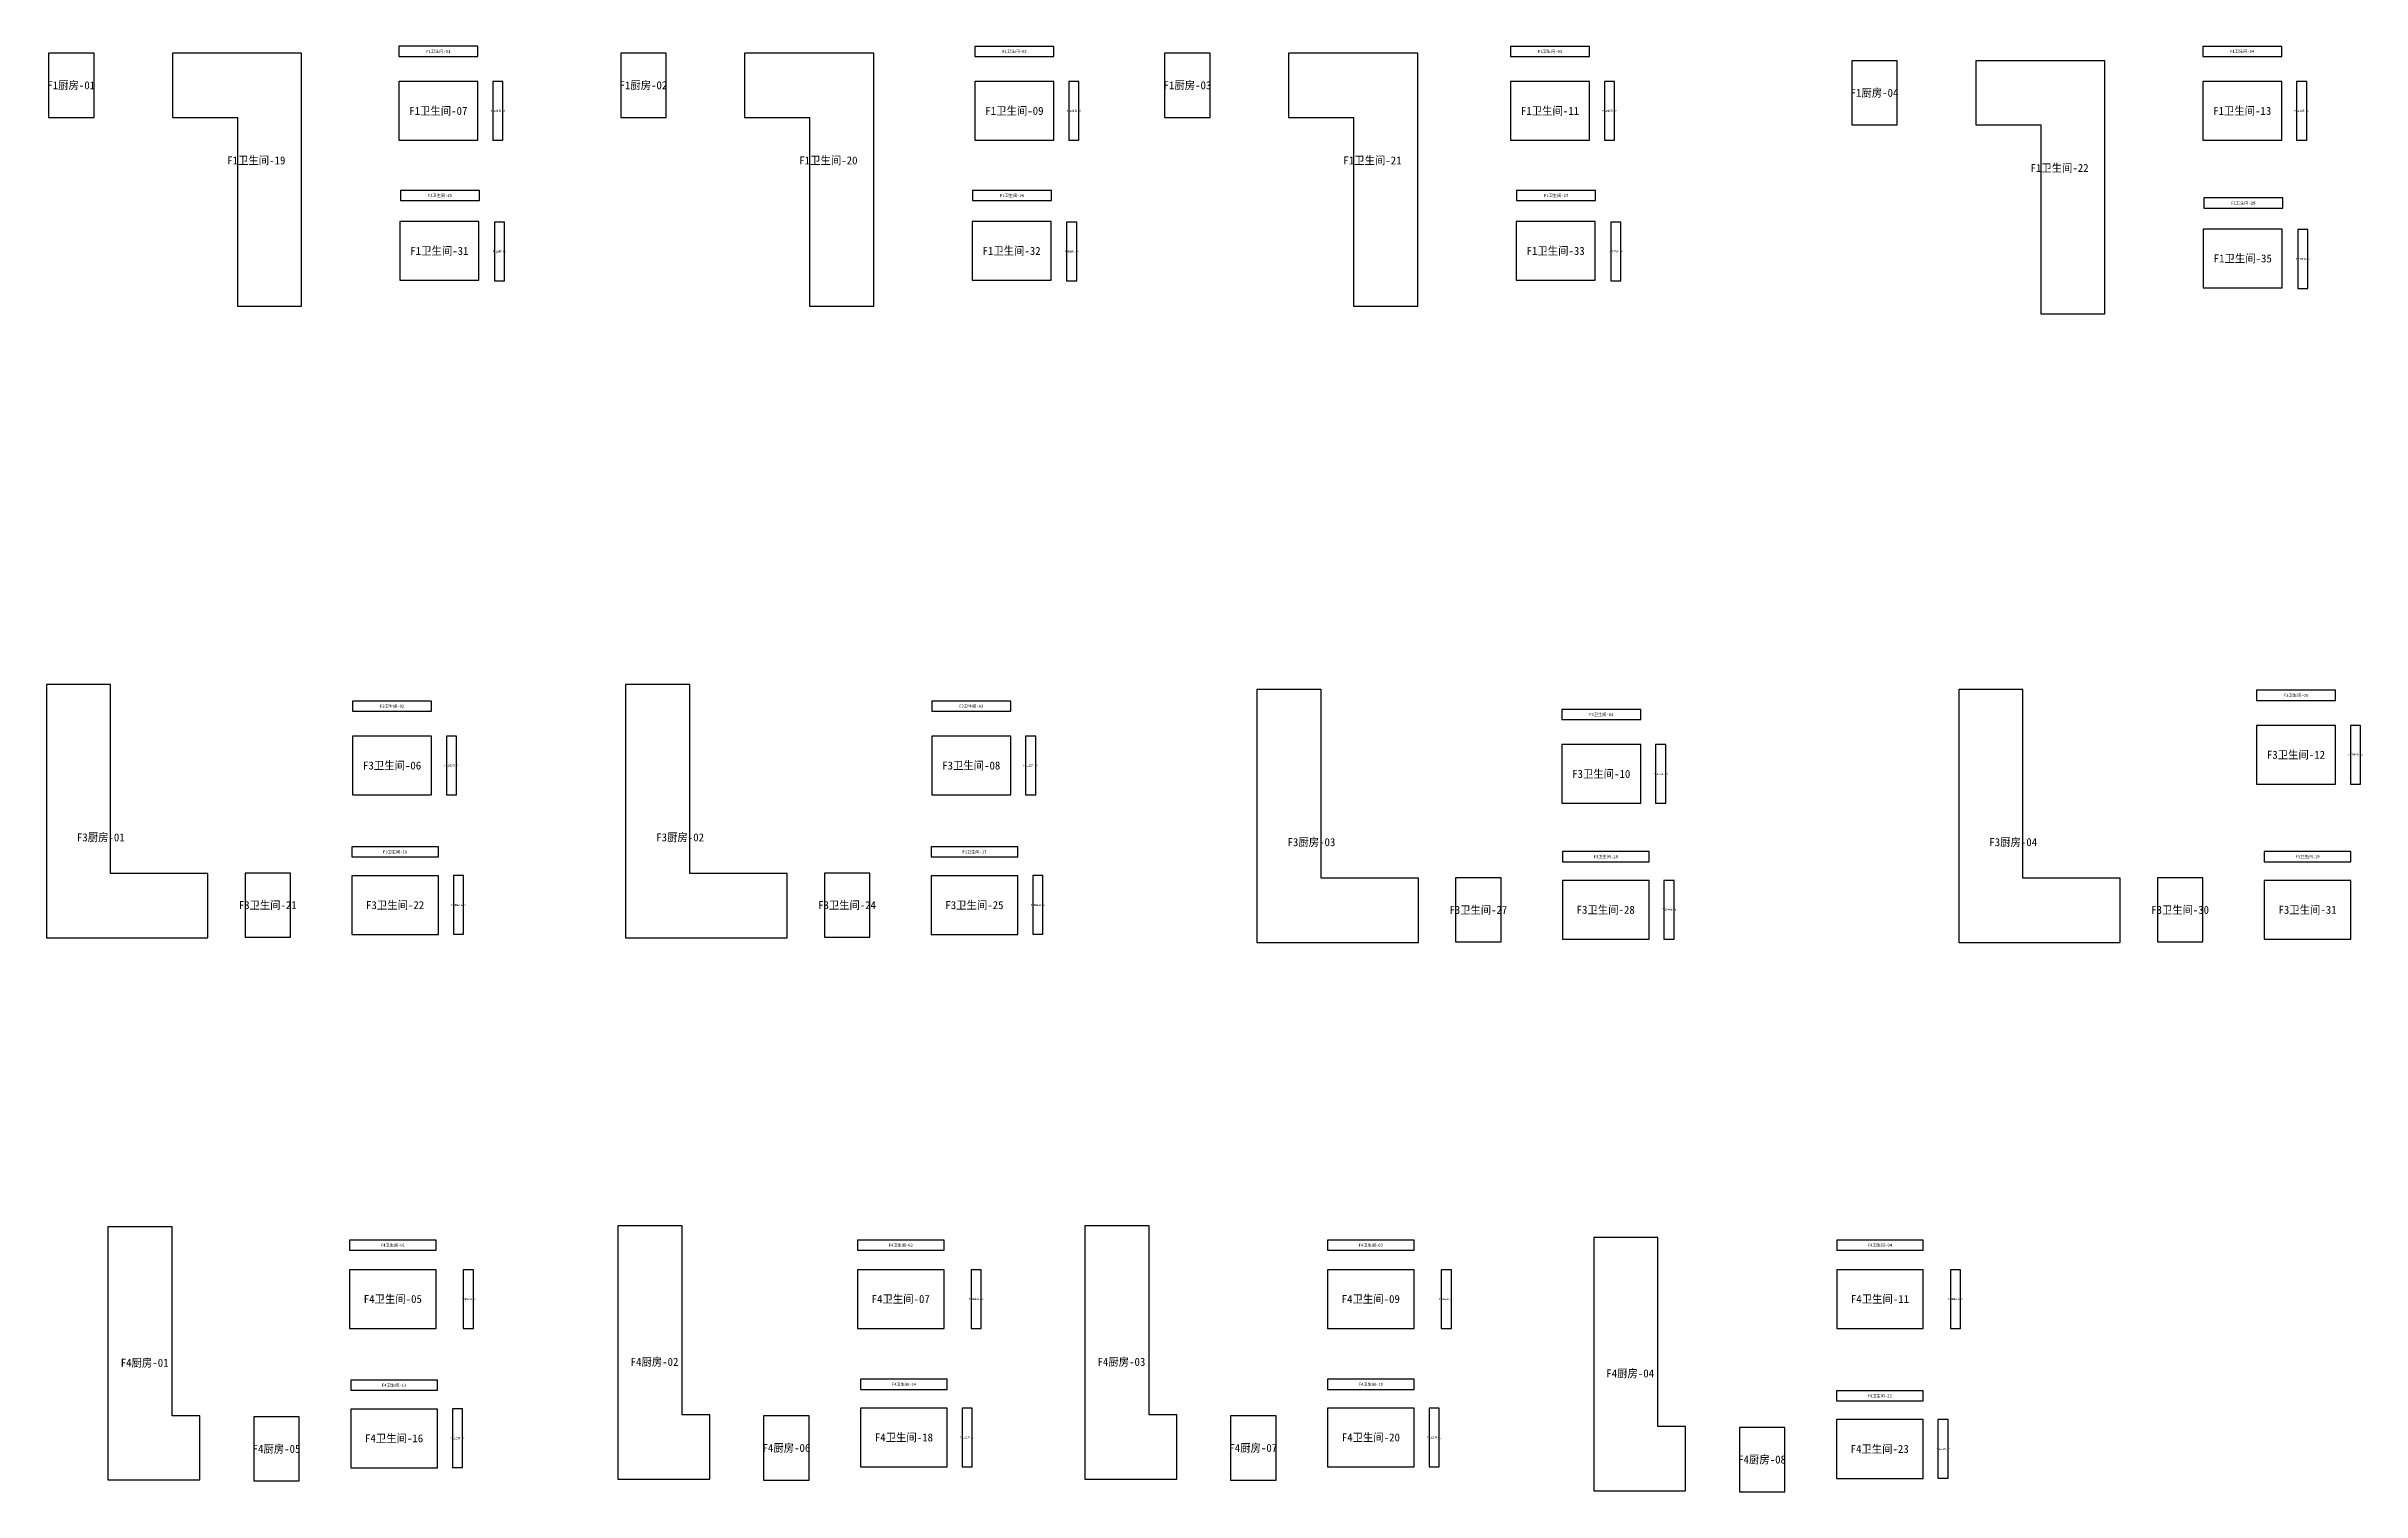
# Model space of a CAD drawing. Header units: inches. Extents: x 44145 to 132907, y -98283 to 21892.
# Drawn here: x 44457 to 67706, y -98283 to -83777 of the extents above; entities that cross this region are included whole.
import ezdxf
from ezdxf.enums import TextEntityAlignment as Align

# ---------------------------------------------------------------- set-up
doc = ezdxf.new("R2010")
doc.units = ezdxf.units.IN
doc.layers.add('NUMBERS', color=7, linetype='Continuous')
doc.layers.add('OUTER', color=7, linetype='Continuous')

msp = doc.modelspace()

# ---------------------------------------------------------------- linework, layer by layer
at = {"layer": 'OUTER'}
for points in [[(44478, -84490), (44936, -84490), (44936, -83846), (44478, -83846), (44478, -84490)], [(47020, -84490), (47020, -83846), (45723, -83846), (45723, -84490), (46375, -84490), (46375, -86386), (47020, -86386), (47020, -83846)], [(47996, -83879), (48790, -83879), (48790, -83777), (47996, -83777), (47996, -83879)], [(50224, -84490), (50681, -84490), (50681, -83846), (50224, -83846), (50224, -84490)], [(52765, -84490), (52765, -83846), (51468, -83846), (51468, -84490), (52121, -84490), (52121, -86386), (52765, -86386), (52765, -83846)], [(53781, -83879), (54575, -83879), (54575, -83778), (53781, -83778), (53781, -83879)], [(55686, -84490), (56144, -84490), (56144, -83846), (55686, -83846), (55686, -84490)], [(58228, -84490), (58228, -83846), (56931, -83846), (56931, -84490), (57583, -84490), (57583, -86386), (58228, -86386), (58228, -83846)], [(59159, -83879), (59953, -83879), (59953, -83778), (59159, -83778), (59159, -83879)], [(62586, -84566), (63043, -84566), (63043, -83922), (62586, -83922), (62586, -84566)], [(65127, -84566), (65127, -83922), (63830, -83922), (63830, -84566), (64483, -84566), (64483, -86462), (65127, -86462), (65127, -83922)], [(66110, -83879), (66903, -83879), (66903, -83778), (66110, -83778), (66110, -83879)], [(47996, -84719), (48790, -84719), (48790, -84130), (47996, -84130), (47996, -84719)], [(48939, -84719), (49041, -84719), (49041, -84130), (48939, -84130), (48939, -84719)], [(53781, -84719), (54575, -84719), (54575, -84130), (53781, -84130), (53781, -84719)], [(54724, -84719), (54825, -84719), (54825, -84130), (54724, -84130), (54724, -84719)], [(59159, -84719), (59953, -84719), (59953, -84130), (59159, -84130), (59159, -84719)], [(60102, -84719), (60204, -84719), (60204, -84130), (60102, -84130), (60102, -84719)], [(66110, -84719), (66903, -84719), (66903, -84130), (66110, -84130), (66110, -84719)], [(67052, -84719), (67154, -84719), (67154, -84130), (67052, -84130), (67052, -84719)], [(48012, -85324), (48806, -85324), (48806, -85223), (48012, -85223), (48012, -85324)], [(53758, -85324), (54551, -85324), (54551, -85223), (53758, -85223), (53758, -85324)], [(59220, -85324), (60014, -85324), (60014, -85223), (59220, -85223), (59220, -85324)], [(66120, -85401), (66913, -85401), (66913, -85299), (66120, -85299), (66120, -85401)], [(48007, -86124), (48801, -86124), (48801, -85535), (48007, -85535), (48007, -86124)], [(48957, -86130), (49058, -86130), (49058, -85541), (48957, -85541), (48957, -86130)], [(53752, -86124), (54546, -86124), (54546, -85535), (53752, -85535), (53752, -86124)], [(54702, -86130), (54803, -86130), (54803, -85541), (54702, -85541), (54702, -86130)], [(59215, -86124), (60009, -86124), (60009, -85535), (59215, -85535), (59215, -86124)], [(60165, -86130), (60266, -86130), (60266, -85541), (60165, -85541), (60165, -86130)], [(66115, -86201), (66908, -86201), (66908, -85612), (66115, -85612), (66115, -86201)], [(67064, -86206), (67166, -86206), (67166, -85617), (67064, -85617), (67064, -86206)], [(44457, -92078), (44457, -92723), (46077, -92723), (46077, -92078), (45101, -92078), (45101, -90183), (44457, -90183), (44457, -92723)], [(50274, -92078), (50274, -92723), (51895, -92723), (51895, -92078), (50918, -92078), (50918, -90183), (50274, -90183), (50274, -92723)], [(47532, -90450), (48326, -90450), (48326, -90348), (47532, -90348), (47532, -90450)], [(53347, -90450), (54140, -90450), (54140, -90348), (53347, -90348), (53347, -90450)], [(56613, -92126), (56613, -92771), (58234, -92771), (58234, -92126), (57257, -92126), (57257, -90231), (56613, -90231), (56613, -92771)], [(59673, -90533), (60467, -90533), (60467, -90432), (59673, -90432), (59673, -90533)], [(63660, -92126), (63660, -92771), (65280, -92771), (65280, -92126), (64304, -92126), (64304, -90231), (63660, -90231), (63660, -92771)], [(66649, -90341), (67443, -90341), (67443, -90239), (66649, -90239), (66649, -90341)], [(66649, -91181), (67443, -91181), (67443, -90592), (66649, -90592), (66649, -91181)], [(67592, -91181), (67694, -91181), (67694, -90592), (67592, -90592), (67592, -91181)], [(47532, -91290), (48326, -91290), (48326, -90701), (47532, -90701), (47532, -91290)], [(48475, -91290), (48576, -91290), (48576, -90701), (48475, -90701), (48475, -91290)], [(53347, -91290), (54140, -91290), (54140, -90701), (53347, -90701), (53347, -91290)], [(54289, -91290), (54391, -91290), (54391, -90701), (54289, -90701), (54289, -91290)], [(59673, -91374), (60467, -91374), (60467, -90785), (59673, -90785), (59673, -91374)], [(60616, -91374), (60718, -91374), (60718, -90785), (60616, -90785), (60616, -91374)], [(47524, -91913), (48394, -91913), (48394, -91811), (47524, -91811), (47524, -91913)], [(53341, -91913), (54211, -91913), (54211, -91811), (53341, -91811), (53341, -91913)], [(59680, -91961), (60550, -91961), (60550, -91859), (59680, -91859), (59680, -91961)], [(66727, -91961), (67597, -91961), (67597, -91859), (66727, -91859), (66727, -91961)], [(46452, -92719), (46909, -92719), (46909, -92074), (46452, -92074), (46452, -92719)], [(47524, -92690), (48394, -92690), (48394, -92101), (47524, -92101), (47524, -92690)], [(48544, -92689), (48645, -92689), (48645, -92100), (48544, -92100), (48544, -92689)], [(52269, -92719), (52726, -92719), (52726, -92074), (52269, -92074), (52269, -92719)], [(53341, -92690), (54211, -92690), (54211, -92101), (53341, -92101), (53341, -92690)], [(54361, -92689), (54463, -92689), (54463, -92100), (54361, -92100), (54361, -92689)], [(58608, -92766), (59065, -92766), (59065, -92122), (58608, -92122), (58608, -92766)], [(59680, -92738), (60550, -92738), (60550, -92149), (59680, -92149), (59680, -92738)], [(60700, -92737), (60801, -92737), (60801, -92148), (60700, -92148), (60700, -92737)], [(65655, -92766), (66112, -92766), (66112, -92122), (65655, -92122), (65655, -92766)], [(66727, -92738), (67597, -92738), (67597, -92149), (66727, -92149), (66727, -92738)], [(45076, -98165), (45998, -98165), (45998, -97521), (45721, -97521), (45721, -95625), (45076, -95625), (45076, -98165)], [(47501, -95859), (48371, -95859), (48371, -95757), (47501, -95757), (47501, -95859)], [(50196, -98156), (51118, -98156), (51118, -97512), (50840, -97512), (50840, -95616), (50196, -95616), (50196, -98156)], [(52601, -95859), (53471, -95859), (53471, -95757), (52601, -95757), (52601, -95859)], [(54885, -98156), (55807, -98156), (55807, -97512), (55529, -97512), (55529, -95616), (54885, -95616), (54885, -98156)], [(57321, -95859), (58191, -95859), (58191, -95757), (57321, -95757), (57321, -95859)], [(59994, -98273), (60916, -98273), (60916, -97628), (60638, -97628), (60638, -95733), (59994, -95733), (59994, -98273)], [(62434, -95859), (63304, -95859), (63304, -95757), (62434, -95757), (62434, -95859)], [(47501, -96644), (48371, -96644), (48371, -96055), (47501, -96055), (47501, -96644)], [(48644, -96644), (48745, -96644), (48745, -96055), (48644, -96055), (48644, -96644)], [(52601, -96644), (53471, -96644), (53471, -96055), (52601, -96055), (52601, -96644)], [(53743, -96644), (53845, -96644), (53845, -96055), (53743, -96055), (53743, -96644)], [(57321, -96644), (58191, -96644), (58191, -96055), (57321, -96055), (57321, -96644)], [(58464, -96644), (58565, -96644), (58565, -96055), (58464, -96055), (58464, -96644)], [(62434, -96644), (63304, -96644), (63304, -96055), (62434, -96055), (62434, -96644)], [(63577, -96644), (63678, -96644), (63678, -96055), (63577, -96055), (63577, -96644)], [(47514, -97264), (48384, -97264), (48384, -97163), (47514, -97163), (47514, -97264)], [(52633, -97256), (53503, -97256), (53503, -97154), (52633, -97154), (52633, -97256)], [(57322, -97256), (58192, -97256), (58192, -97154), (57322, -97154), (57322, -97256)], [(62431, -97372), (63301, -97372), (63301, -97270), (62431, -97270), (62431, -97372)], [(46539, -98175), (46996, -98175), (46996, -97531), (46539, -97531), (46539, -98175)], [(47514, -98042), (48384, -98042), (48384, -97453), (47514, -97453), (47514, -98042)], [(48534, -98041), (48635, -98041), (48635, -97452), (48534, -97452), (48534, -98041)], [(51659, -98166), (52116, -98166), (52116, -97522), (51659, -97522), (51659, -98166)], [(52633, -98033), (53503, -98033), (53503, -97444), (52633, -97444), (52633, -98033)], [(53653, -98032), (53755, -98032), (53755, -97443), (53653, -97443), (53653, -98032)], [(56348, -98166), (56805, -98166), (56805, -97522), (56348, -97522), (56348, -98166)], [(57322, -98033), (58192, -98033), (58192, -97444), (57322, -97444), (57322, -98033)], [(58342, -98032), (58444, -98032), (58444, -97443), (58342, -97443), (58342, -98032)], [(61457, -98283), (61914, -98283), (61914, -97638), (61457, -97638), (61457, -98283)], [(62431, -98149), (63301, -98149), (63301, -97560), (62431, -97560), (62431, -98149)], [(63451, -98148), (63553, -98148), (63553, -97559), (63451, -97559), (63451, -98148)]]:
    msp.add_lwpolyline(points, dxfattribs=at)

# ---------------------------------------------------------------- texts
at = {"layer": 'NUMBERS'}
for s, height, p in [('F1卫生间-01', 30, (48393, -83828)), ('F1卫生间-02', 30, (54178, -83828)), ('F1卫生间-03', 30, (59556, -83828)), ('F1卫生间-04', 30, (66506, -83828)), ('F1厨房-01', 80, (44707, -84168)), ('F1厨房-02', 80, (50452, -84168)), ('F1厨房-03', 80, (55915, -84168)), ('F1卫生间-07', 80, (48393, -84425)), ('F1卫生间-09', 80, (54178, -84425)), ('F1卫生间-11', 80, (59556, -84425)), ('F1厨房-04', 80, (62814, -84244)), ('F1卫生间-13', 80, (66506, -84425)), ('F1卫生间-08', 17.6, (48990, -84425)), ('F1卫生间-10', 17.6, (54774, -84425)), ('F1卫生间-12', 17.6, (60153, -84425)), ('F1卫生间-14', 17.6, (67103, -84425)), ('F1卫生间-19', 80, (46565, -84922)), ('F1卫生间-20', 80, (52310, -84922)), ('F1卫生间-21', 80, (57773, -84922)), ('F1卫生间-22', 80, (64672, -84998)), ('F1卫生间-25', 30, (48409, -85274)), ('F1卫生间-26', 30, (54154, -85274)), ('F1卫生间-27', 30, (59617, -85274)), ('F1卫生间-28', 30, (66517, -85350)), ('F1卫生间-31', 80, (48404, -85830)), ('F1卫生间-32', 80, (54149, -85830)), ('F1卫生间-33', 80, (59612, -85830)), ('F1厨房-07', 20.2, (49007, -85836)), ('F1厨房-08', 20.2, (54753, -85836)), ('F1卫生间-34', 17.6, (60215, -85836)), ('F1卫生间-35', 80, (66512, -85906)), ('F1卫生间-36', 17.6, (67115, -85912)), ('F3卫生间-02', 30, (47929, -90399)), ('F3卫生间-03', 30, (53744, -90399)), ('F3卫生间-05', 30, (67046, -90290)), ('F3卫生间-04', 30, (60070, -90483)), ('F3卫生间-12', 80, (67046, -90887)), ('F3卫生间-13', 17.6, (67643, -90887)), ('F3卫生间-06', 80, (47929, -90995)), ('F3卫生间-07', 17.6, (48525, -90995)), ('F3卫生间-08', 80, (53744, -90995)), ('F3卫生间-09', 17.6, (54340, -90995)), ('F3卫生间-10', 80, (60070, -91079)), ('F3卫生间-11', 17.6, (60667, -91079)), ('F3厨房-01', 80, (45004, -91716)), ('F3厨房-02', 80, (50821, -91716)), ('F3厨房-03', 80, (57160, -91764)), ('F3厨房-04', 80, (64207, -91764)), ('F3卫生间-16', 30, (47959, -91862)), ('F3卫生间-17', 30, (53776, -91862)), ('F3卫生间-18', 30, (60115, -91910)), ('F3卫生间-19', 30, (67162, -91910)), ('F3卫生间-21', 79.4, (46680, -92396)), ('F3卫生间-22', 80, (47959, -92396)), ('F3卫生间-23', 17.6, (48595, -92395)), ('F3卫生间-24', 79.4, (52497, -92396)), ('F3卫生间-25', 80, (53776, -92396)), ('F3卫生间-26', 17.6, (54412, -92395)), ('F3卫生间-27', 79.4, (58836, -92444)), ('F3卫生间-28', 80, (60115, -92443)), ('F3卫生间-29', 17.6, (60751, -92442)), ('F3卫生间-30', 79.4, (65883, -92444)), ('F3卫生间-31', 80, (67162, -92443)), ('F4卫生间-01', 30, (47936, -95808)), ('F4卫生间-02', 30, (53036, -95808)), ('F4卫生间-03', 30, (57756, -95808)), ('F4卫生间-04', 30, (62869, -95808)), ('F4卫生间-05', 80, (47936, -96349)), ('F4卫生间-06', 17.6, (48695, -96349)), ('F4卫生间-07', 80, (53036, -96349)), ('F4卫生间-08', 17.6, (53794, -96349)), ('F4卫生间-09', 80, (57756, -96349)), ('F4卫生间-10', 17.6, (58514, -96349)), ('F4卫生间-11', 80, (62869, -96349)), ('F4卫生间-12', 17.6, (63627, -96349)), ('F4厨房-01', 80, (45444, -96989)), ('F4厨房-02', 80, (50564, -96980)), ('F4厨房-03', 80, (55252, -96980)), ('F4厨房-04', 80, (60361, -97096)), ('F4卫生间-13', 30, (47949, -97214)), ('F4卫生间-14', 30, (53068, -97205)), ('F4卫生间-15', 30, (57757, -97205)), ('F4卫生间-22', 30, (62866, -97321)), ('F4厨房-05', 80, (46768, -97853)), ('F4卫生间-16', 80, (47949, -97747)), ('F4卫生间-17', 17.6, (48584, -97746)), ('F4厨房-06', 80, (51888, -97844)), ('F4卫生间-18', 80, (53068, -97738)), ('F4卫生间-19', 17.6, (53704, -97737)), ('F4厨房-07', 80, (56576, -97844)), ('F4卫生间-20', 80, (57757, -97738)), ('F4卫生间-21', 17.6, (58393, -97737)), ('F4卫生间-23', 80, (62866, -97854)), ('F4卫生间-24', 17.6, (63502, -97854)), ('F4厨房-08', 80, (61685, -97960))]:
    msp.add_text(s, height=height, dxfattribs=at).set_placement(p, align=Align.MIDDLE_CENTER)

doc.saveas('drawing.dxf')
